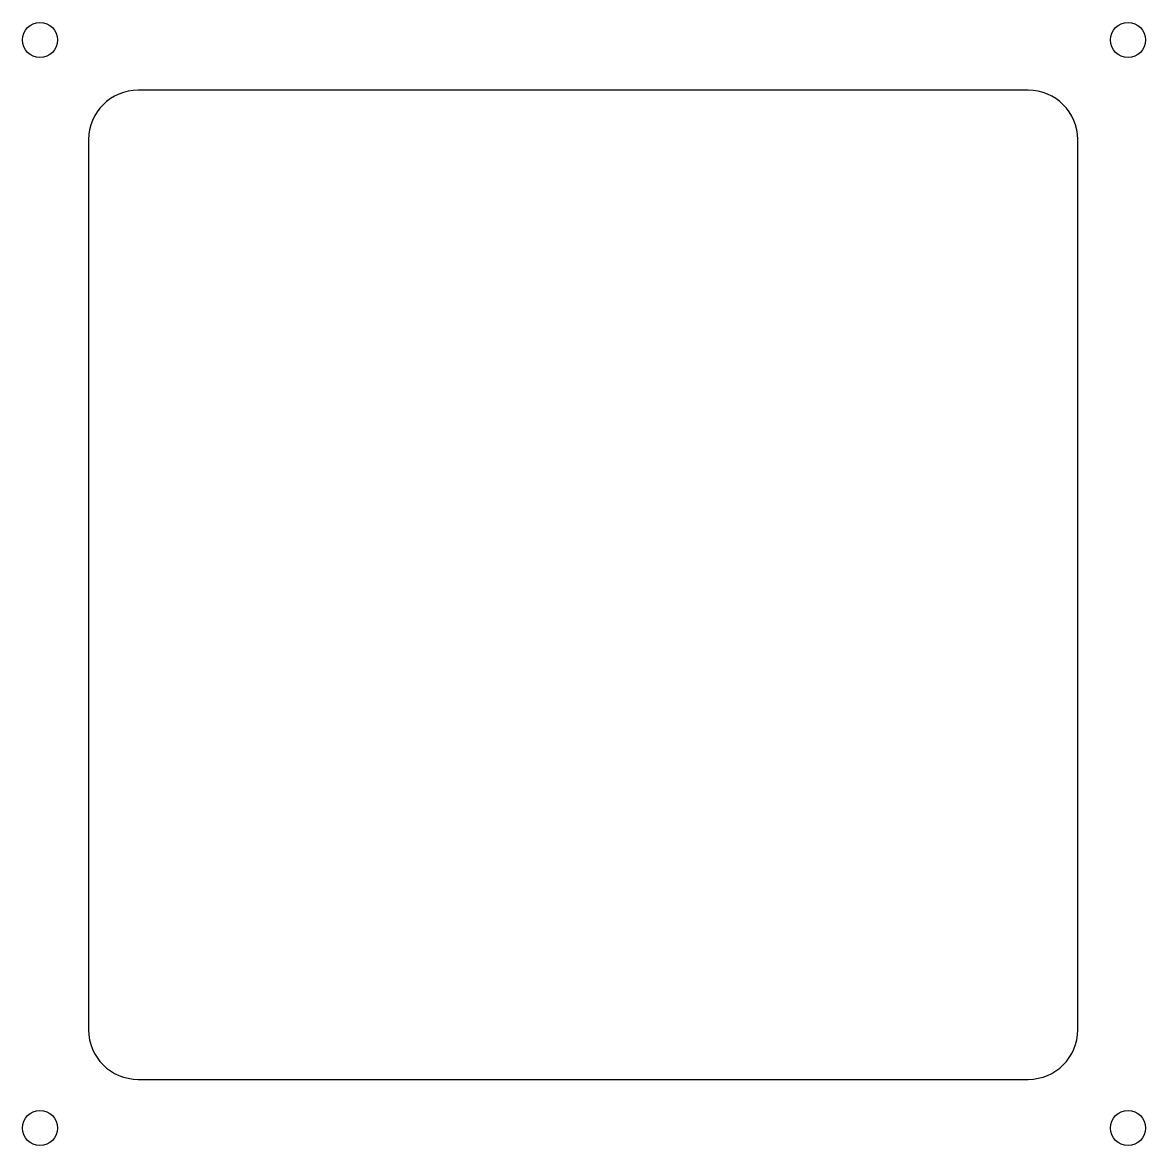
# Model space of a CAD drawing. Header units: inches. Extents: x -2.24 to 3.44, y -2.68 to 2.99.
import ezdxf

# ---------------------------------------------------------------- set-up
doc = ezdxf.new("R2010")
doc.units = ezdxf.units.IN
doc.header["$MEASUREMENT"] = 0

msp = doc.modelspace()

# ---------------------------------------------------------------- linework, layer by layer
at = {"color": 7, "linetype": 'Continuous', "lineweight": 25}
for p, q in [((2.8428, 2.6515), (-1.6572, 2.6515)), ((-1.9072, 2.4015), (-1.9072, -2.0985)), ((3.0928, -2.0985), (3.0928, 2.4015)), ((-1.6572, -2.3485), (2.8428, -2.3485))]:
    msp.add_line(p, q, dxfattribs=at)
for centre in [(-2.1531, 2.9053), (3.3469, 2.9053), (-2.1531, -2.5947), (3.3469, -2.5947)]:
    msp.add_circle(centre, 0.0885, dxfattribs=at)
for centre, start, end in [((-1.6572, 2.4015), 90, 180), ((2.8428, 2.4015), 0, 90), ((-1.6572, -2.0985), 180, 270), ((2.8428, -2.0985), 270, 0)]:
    msp.add_arc(centre, 0.25, start, end, dxfattribs=at)

doc.saveas('drawing.dxf')
